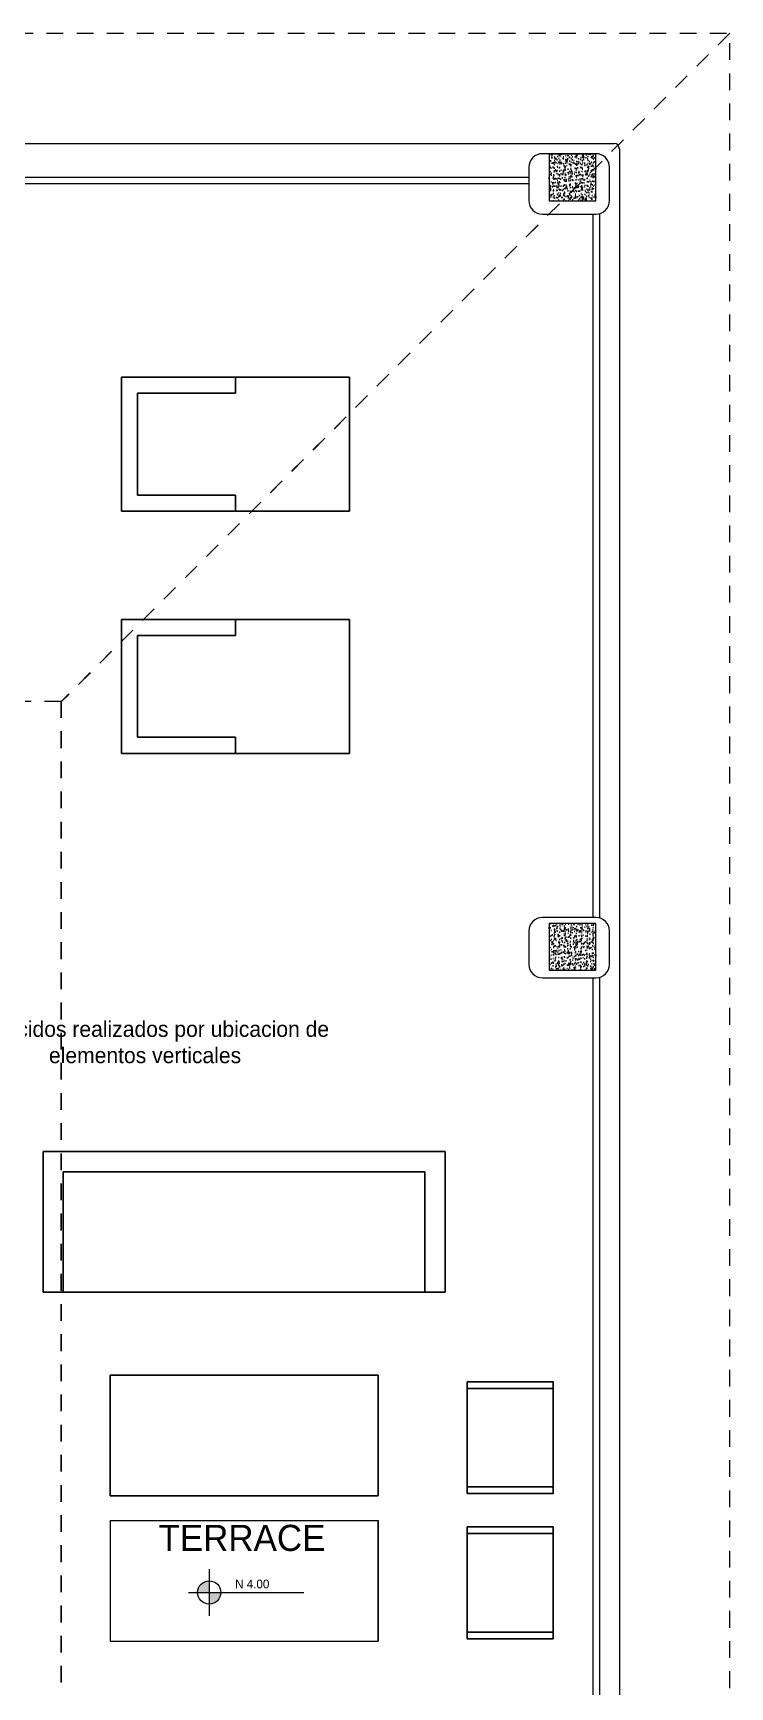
# Model space of a CAD drawing. Header units: metres. Extents: x -232 to 581, y 30 to 789.
# Drawn here: x 240.01 to 245.21, y 666.1 to 678.45 of the extents above; entities that cross this region are included whole.
import ezdxf

# ---------------------------------------------------------------- set-up
doc = ezdxf.new("R2010")
doc.units = ezdxf.units.M
doc.linetypes.add('HIDDEN2', pattern=[0.1875, 0.125, -0.0625])
for name, color, linetype, lineweight in [('01_Mobiliario', 19, 'Continuous', 0), ('A-WALL', 250, 'Continuous', 20), ('baños', 140, 'Continuous', 0), ('Columnas', 7, 'Continuous', 18), ('muros bajitos', 252, 'Continuous', 5), ('textos', 7, 'Continuous', 0)]:
    doc.layers.add(name, color=color, linetype=linetype, lineweight=lineweight)
doc.layers.add('HATCH', color=8, linetype='Continuous')
doc.layers.add('MOBILIARIOS', color=252, linetype='Continuous')
doc.layers.add('PISO', color=7, linetype='Continuous', lineweight=5, true_color=0xe6e6e6)
doc.layers.add('Techos 1', color=7, linetype='HIDDEN2', lineweight=9, true_color=0x42391a)
doc.styles.add('ESC100-2mm', font='arial.ttf', dxfattribs={"height": 0.15})
doc.styles.get("Standard").update_dxf_attribs({"font": 'arial.ttf'})
pattern_1 = [(50, (114.33107, 55.238796), (0.058299094, -0.005100507), [0.006096, -0.067056]), (355, (114.33107, 55.238796), (-0.011277895, 0.06113819), [0.0048768, -0.053644987]), (100.451445, (114.33593, 55.23837), (0.0470212, 0.05603768), [0.005180803, -0.05698888]), (46.1842, (114.33107, 55.25505), (0.086745293, -0.013453545), [0.009144, -0.100584]), (96.63556, (114.3383, 55.25393), (0.07596932, 0.07917636), [0.00777121, -0.085483395]), (351.18415, (114.33107, 55.25505), (0.07596932, 0.07917636), [0.00731519, -0.080467114]), (21, (114.3392, 55.25099), (0.048516605, -0.032724863), [0.006096, -0.067056]), (326, (114.3392, 55.25099), (0.01977665, 0.05894015), [0.0048768, -0.0536448]), (71.451445, (114.34324, 55.24826), (0.068293254, 0.026215286), [0.005180803, -0.05698878]), (37.5, (114.331071, 55.238796), (0.000988353, 0.0270576124), [0, -0.05299456, 0, -0.0544576, 0, -0.053848]), (7.5, (114.33107, 55.238796), (0.021382292, 0.032057784), [0, -0.03104896, 0, -0.05177536, 0, -0.0205232]), (327.5, (114.312946, 55.238796), (0.0433889905, -0.001833198), [0, -0.02032, 0, -0.0633984, 0, -0.0841248]), (317.5, (114.304818, 55.238796), (0.047401338, 0.008136477), [0, -0.026416, 0, -0.04210304, 0, -0.0597408])]

# ---------------------------------------------------------------- blocks, each defined once
blk = doc.blocks.new('21.11.2025 LN09 2DO NIVEL')
at = {"layer": 'textos', "true_color": 0x000000, "transparency": 33554534}
h = blk.add_hatch(color=18, dxfattribs=at)
h.dxf.hatch_style = 1
h.paths.add_polyline_path([(279.993, 149.551, 0.414214), (279.906, 149.464), (279.993, 149.464)])
h.paths.add_polyline_path([(280.079, 149.464), (279.993, 149.464), (279.993, 149.378, 0.414214)])
at = {"layer": 'A-WALL', "color": 18, "true_color": 0x000000}
for points in [[(282.879, 160.201), (282.479, 160.201, 0.414214), (282.379, 160.101), (282.379, 159.851, 0.414214), (282.479, 159.751), (282.879, 159.751, 0.414214), (282.979, 159.851), (282.979, 160.101, 0.414214)], [(282.879, 154.501), (282.479, 154.501, 0.414214), (282.379, 154.401), (282.379, 154.151, 0.414214), (282.479, 154.051), (282.879, 154.051, 0.414214), (282.979, 154.151), (282.979, 154.401, 0.414214)]]:
    blk.add_lwpolyline(points, format="xyb", close=True, dxfattribs=at)
at = {"layer": 'muros bajitos', "color": 18, "true_color": 0x000000}
for p, q in [((282.379, 160.024), (277.979, 160.024)), ((282.379, 159.976), (277.979, 159.976)), ((282.855, 159.751), (282.855, 154.501)), ((282.905, 159.755), (282.905, 154.498)), ((282.855, 154.051), (282.855, 140.651)), ((282.905, 154.055), (282.905, 140.648))]:
    blk.add_line(p, q, dxfattribs=at)
at = {"layer": 'PISO', "color": 18, "true_color": 0x000000}
for p, q in [((277.949, 160.278), (283.014, 160.278)), ((283.054, 160.238), (283.054, 140.165))]:
    blk.add_line(p, q, dxfattribs=at)
blk.add_arc((283.014, 160.238), 0.04, 0, 90, dxfattribs=at)
at = {"layer": 'Techos 1', "color": 18, "true_color": 0x000000}
for p, q in [((255.829, 161.101), (283.879, 161.101)), ((283.879, 161.101), (278.889, 156.112)), ((283.879, 139.301), (283.879, 161.101))]:
    blk.add_line(p, q, dxfattribs=at)
blk.add_lwpolyline([(278.889, 156.112), (275.495, 156.112), (275.495, 144.291), (278.889, 144.291)], close=True, dxfattribs=at)
at = {"layer": 'textos', "color": 18, "true_color": 0x000000}
for p, q in [((279.993, 149.638), (279.993, 149.29)), ((279.839, 149.464), (280.7, 149.464))]:
    blk.add_line(p, q, dxfattribs=at)
blk.add_circle((279.993, 149.464), 0.0865, dxfattribs=at)
at = {"layer": 'baños', "color": 18, "linetype": 'Continuous', "true_color": 0x000000, "flags": 8}
for tag, p in [('TRADENAME', (265.514, 159.783, 0)), ('MODELNUMBER', (265.514, 159.783, 0)), ('MATERIAL', (265.514, 159.782, 0)), ('PRODUCT', (265.514, 159.782, 0)), ('TRADENAME', (266.689, 159.783, 0)), ('MODELNUMBER', (266.689, 159.783, 0)), ('MATERIAL', (266.689, 159.782, 0)), ('PRODUCT', (266.689, 159.782, 0))]:
    blk.add_attdef(tag, p, '', height=0.0000254, rotation=180.0001, dxfattribs=at)
at = {"layer": 'textos', "color": 18, "true_color": 0x000000, "insert": (278.535, 149.771), "char_height": 0.195, "width": 3.40488, "attachment_point": 7}
blk.add_mtext('\\pxqc;{\\fChampagne & Limousines|b0|i0|c0|p34;TERRACE }', dxfattribs=at)
at = {"layer": 'textos', "color": 18, "true_color": 0x000000, "insert": (280.186, 149.56), "char_height": 0.065, "attachment_point": 1, "style": 'ESC100-2mm'}
blk.add_mtext_dynamic_manual_height_columns('{\\Ftxt|c0;N 4.00}', width=2.21694, gutter_width=0.5, heights=[0], dxfattribs=at)
blk = doc.blocks.new('A$C89702949')
at = {"layer": 'HATCH'}
h = blk.add_hatch(dxfattribs=at)
h.set_pattern_fill('AR-CONC', color=256, scale=0.00032)
h.set_pattern_definition(pattern_1)
h.paths.add_polyline_path([(25.5, 19.637), (25.85, 19.637), (25.85, 19.987), (25.5, 19.987)])
h = blk.add_hatch(dxfattribs=at)
h.set_pattern_fill('AR-CONC', color=256, scale=0.00032)
h.set_pattern_definition(pattern_1)
h.paths.add_polyline_path([(25.5, 13.895), (25.85, 13.895), (25.85, 14.245), (25.5, 14.245)])
at = {"layer": 'Columnas'}
for points in [[(25.5, 19.637), (25.85, 19.637), (25.85, 19.987), (25.5, 19.987)], [(25.5, 13.895), (25.85, 13.895), (25.85, 14.245), (25.5, 14.245)]]:
    blk.add_lwpolyline(points, close=True, dxfattribs=at)
blk = doc.blocks.new('20.03.2026 LN 09 SEGUNDO NIVEL ARQ')
at = {"layer": 'textos', "transparency": 33554534}
h = blk.add_hatch(color=5, dxfattribs=at)
h.dxf.hatch_style = 1
h.paths.add_polyline_path([(98.26, -53.149, 0.414214), (98.174, -53.236), (98.26, -53.236)])
h.paths.add_polyline_path([(98.347, -53.236), (98.26, -53.236), (98.26, -53.322, 0.414214)])
at = {"layer": '01_Mobiliario', "color": 5}
for p, q in [((97.52, -52.699), (99.52, -52.699)), ((97.52, -52.699), (97.52, -53.599)), ((97.52, -53.599), (99.52, -53.599))]:
    blk.add_line(p, q, dxfattribs=at)
at = {"layer": 'A-WALL', "color": 5}
for points in [[(101.146, -42.499), (100.746, -42.499, 0.414214), (100.646, -42.599), (100.646, -42.849, 0.414214), (100.746, -42.949), (101.146, -42.949, 0.414214), (101.246, -42.849), (101.246, -42.599, 0.414214)], [(101.146, -48.199), (100.746, -48.199, 0.414214), (100.646, -48.299), (100.646, -48.549, 0.414214), (100.746, -48.649), (101.146, -48.649, 0.414214), (101.246, -48.549), (101.246, -48.299, 0.414214)]]:
    blk.add_lwpolyline(points, format="xyb", close=True, dxfattribs=at)
at = {"layer": 'MOBILIARIOS', "color": 5}
for p, q in [((97.606, -45.166), (97.606, -44.166)), ((97.606, -44.166), (99.306, -44.166)), ((98.456, -44.166), (98.456, -44.286)), ((99.306, -44.166), (99.306, -45.166)), ((97.726, -45.046), (97.726, -44.286)), ((98.456, -44.286), (97.726, -44.286)), ((98.456, -45.046), (97.726, -45.046)), ((98.456, -45.166), (98.456, -45.046)), ((99.306, -45.166), (97.606, -45.166)), ((97.606, -46.974), (97.606, -45.974)), ((97.606, -45.974), (99.306, -45.974)), ((98.456, -45.974), (98.456, -46.094)), ((99.306, -45.974), (99.306, -46.974)), ((97.726, -46.854), (97.726, -46.094)), ((98.456, -46.094), (97.726, -46.094)), ((98.456, -46.854), (97.726, -46.854)), ((98.456, -46.974), (98.456, -46.854)), ((99.306, -46.974), (97.606, -46.974)), ((97.02, -50.996), (97.02, -49.946)), ((97.02, -49.946), (100.02, -49.946)), ((100.02, -49.946), (100.02, -50.996)), ((97.17, -50.996), (97.17, -50.096)), ((97.17, -50.096), (99.87, -50.096)), ((99.87, -50.096), (99.87, -50.996)), ((100.02, -50.996), (97.02, -50.996)), ((97.52, -51.614), (99.52, -51.614)), ((97.52, -51.614), (97.52, -52.514)), ((99.52, -52.514), (99.52, -51.614)), ((100.826, -51.713), (100.185, -51.713)), ((100.186, -51.663), (100.186, -52.493)), ((100.826, -51.663), (100.186, -51.663)), ((100.186, -51.663), (100.186, -52.493)), ((100.826, -52.498), (100.826, -51.668)), ((100.826, -52.498), (100.826, -51.668)), ((100.186, -52.448), (100.826, -52.448)), ((97.52, -52.514), (99.52, -52.514)), ((100.186, -52.498), (100.826, -52.498)), ((99.52, -53.599), (99.52, -52.699)), ((100.826, -52.797), (100.185, -52.797)), ((100.826, -52.747), (100.186, -52.747)), ((100.186, -52.747), (100.186, -53.577)), ((100.826, -53.583), (100.826, -52.753)), ((100.186, -53.532), (100.826, -53.533)), ((100.186, -53.583), (100.826, -53.583))]:
    blk.add_line(p, q, dxfattribs=at)
for points in [[(100.186, -51.663), (100.826, -51.663), (100.826, -52.498), (100.186, -52.498)], [(100.186, -52.747), (100.826, -52.747), (100.826, -53.583), (100.186, -53.583)]]:
    blk.add_lwpolyline(points, close=True, dxfattribs=at)
at = {"layer": 'muros bajitos', "color": 5}
for p, q in [((100.646, -42.676), (96.246, -42.676)), ((100.646, -42.724), (96.246, -42.724)), ((101.123, -42.949), (101.123, -48.199)), ((101.173, -42.945), (101.173, -48.202)), ((101.123, -48.649), (101.123, -56.348)), ((101.173, -48.645), (101.173, -56.351))]:
    blk.add_line(p, q, dxfattribs=at)
at = {"layer": 'PISO', "color": 5}
for p, q in [((96.216, -42.422), (101.281, -42.422)), ((101.321, -42.462), (101.321, -62.535))]:
    blk.add_line(p, q, dxfattribs=at)
blk.add_arc((101.281, -42.462), 0.04, 0, 90, dxfattribs=at)
at = {"layer": 'Techos 1', "color": 5}
for p, q in [((74.096, -41.599), (102.146, -41.599)), ((102.146, -41.599), (97.157, -46.588)), ((102.146, -63.399), (102.146, -41.599))]:
    blk.add_line(p, q, dxfattribs=at)
blk.add_lwpolyline([(97.157, -46.588), (93.762, -46.588), (93.762, -58.409), (97.157, -58.409)], close=True, dxfattribs=at)
at = {"layer": 'textos', "color": 5}
for p, q in [((98.26, -53.062), (98.26, -53.41)), ((98.106, -53.236), (98.967, -53.236))]:
    blk.add_line(p, q, dxfattribs=at)
blk.add_circle((98.26, -53.236), 0.0865, dxfattribs=at)
at = {"color": 5}
blk.add_blockref('A$C89702949', (75.296, -62.488), dxfattribs=at)
at = {"layer": 'baños', "color": 5, "linetype": 'Continuous', "flags": 8}
for tag, p in [('MATERIAL', (83.781, -42.918, 0)), ('PRODUCT', (83.781, -42.918, 0)), ('TRADENAME', (83.781, -42.918, 0)), ('MODELNUMBER', (83.781, -42.918, 0)), ('MATERIAL', (84.956, -42.918, 0)), ('PRODUCT', (84.956, -42.918, 0)), ('TRADENAME', (84.956, -42.918, 0)), ('MODELNUMBER', (84.956, -42.918, 0))]:
    blk.add_attdef(tag, p, '', height=0.0000254, rotation=180.0001, dxfattribs=at)
at = {"layer": 'baños', "color": 5, "linetype": 'Continuous'}
for tag, p, rotation in [('MATERIAL', (85.891, -56.993), 180.0001), ('PRODUCT', (85.891, -56.993), 180.0001), ('TRADENAME', (85.891, -56.993), 180.0001), ('MODELNUMBER', (85.891, -56.993), 180.0001), ('MODELNUMBER', (86.601, -56.993), 179.9999), ('MATERIAL', (86.601, -56.993), 179.9999), ('PRODUCT', (86.601, -56.993), 179.9999), ('TRADENAME', (86.601, -56.993), 179.9999)]:
    blk.add_attdef(tag, p, '', height=0.0000254, rotation=rotation, dxfattribs=at)
at = {"layer": 'textos', "color": 5, "insert": (96.802, -52.929), "char_height": 0.195, "width": 3.40488, "attachment_point": 7}
blk.add_mtext('\\pxqc;{\\fChampagne & Limousines|b0|i0|c0|p34;TERRACE }', dxfattribs=at)
at = {"layer": 'textos', "color": 5, "insert": (98.453, -53.14), "char_height": 0.065, "attachment_point": 1, "style": 'ESC100-2mm'}
blk.add_mtext_dynamic_manual_height_columns('{\\Ftxt|c0;N 4.00}', width=2.21694, gutter_width=0.5, heights=[0], dxfattribs=at)

msp = doc.modelspace()

# ---------------------------------------------------------------- block references
at = {"color": 1}
for name, p in [('20.03.2026 LN 09 SEGUNDO NIVEL ARQ', (143.067, 720.045)), ('21.11.2025 LN09 2DO NIVEL', (-38.666, 517.345))]:
    msp.add_blockref(name, p, dxfattribs=at)

# ---------------------------------------------------------------- texts
at = {"color": 6, "insert": (239.417, 671.073), "char_height": 0.11768, "attachment_point": 1}
msp.add_mtext_dynamic_manual_height_columns('\\pxqc;{\\fCentury Gothic|b0|i0|c0|p34;Recrecidos realizados por ubicacion de elementos verticales }', width=2.86267, gutter_width=0.0869, heights=[0.525], dxfattribs=at)

doc.saveas('drawing.dxf')
